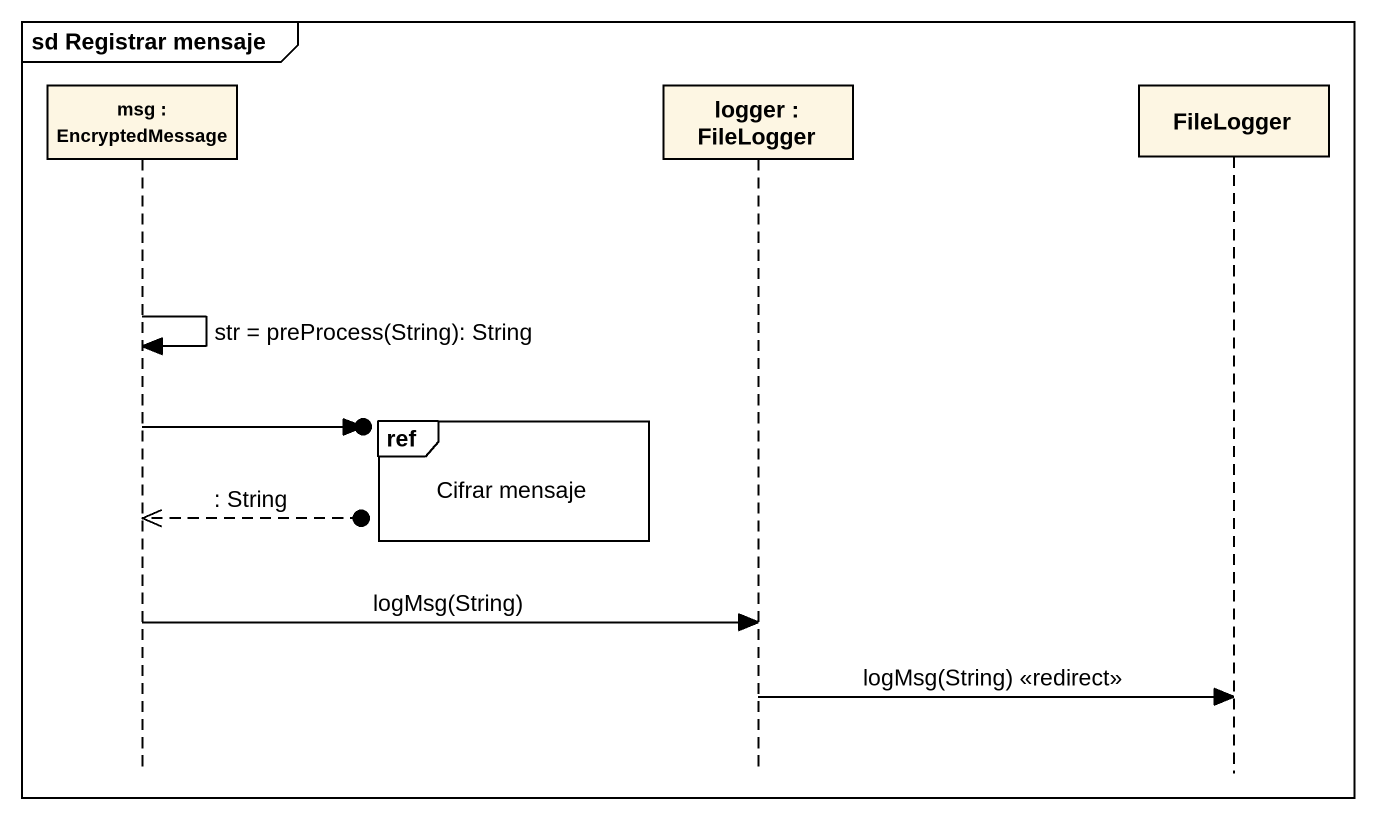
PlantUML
@startuml
mainframe sd Registrar mensaje
hide footbox
participant "msg : EncryptedMessage" as msg
participant "logger : FileLogger" as logger
participant FileLogger

msg -> msg : str = preProcess(String): String
ref over logger : Cifrar mensaje
msg ->o]
msg <<--o] : : String
msg -> logger : logMsg(String)
logger -> FileLogger : logMsg(String) <<redirect>>
@enduml
